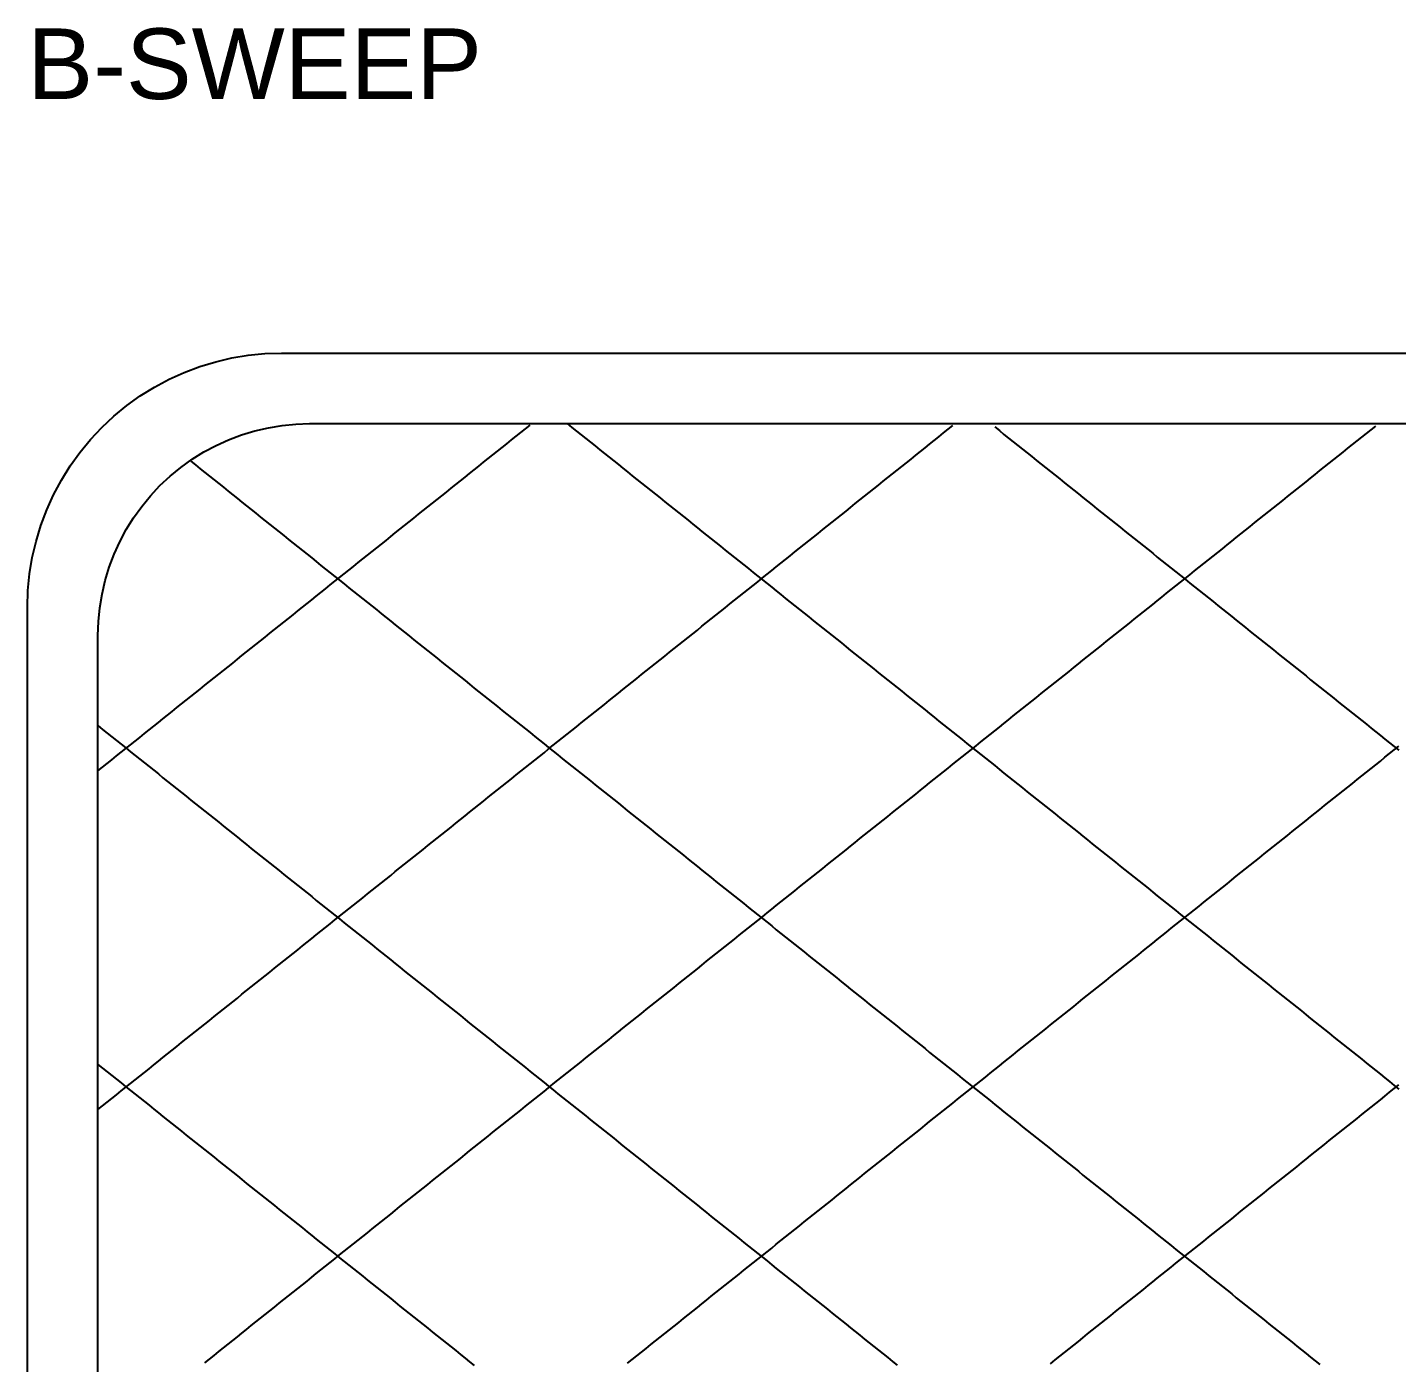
# Model space of a CAD drawing. Header units: millimetres. Extents: x 8 to 772, y 8 to 255.
# Drawn here: x 278 to 375, y 160.5 to 255.1 of the extents above; entities that cross this region are included whole.
import ezdxf

# ---------------------------------------------------------------- set-up
doc = ezdxf.new("R2010")
doc.units = ezdxf.units.MM
doc.layers.add('STUDY_GUIDES', color=7, linetype='Continuous')
doc.styles.get("Standard").update_dxf_attribs({"font": 'arial.ttf'})

msp = doc.modelspace()

# ---------------------------------------------------------------- linework, layer by layer
at = {"layer": 'STUDY_GUIDES'}
for points in [[(278, 26), (278, 214), (278.0385, 215.1773), (278.154, 216.3495), (278.3459, 217.5116), (278.6133, 218.6587), (278.9553, 219.7859), (279.3702, 220.8883), (279.8563, 221.9612), (280.4115, 223), (281.0335, 224.0003), (281.7196, 224.9577), (282.4669, 225.8682), (283.2721, 226.7279), (284.1318, 227.5331), (285.0423, 228.2804), (285.9997, 228.9665), (287, 229.5885), (288.0388, 230.1437), (289.1117, 230.6298), (290.2141, 231.0447), (291.3413, 231.3867), (292.4884, 231.6541), (293.6505, 231.846), (294.8227, 231.9615), (296, 232), (484, 232)], [(283, 28), (283, 212), (283.0321, 212.981), (283.1283, 213.9579), (283.2882, 214.9264), (283.5111, 215.8823), (283.796, 216.8216), (284.1418, 217.7403), (284.5469, 218.6343), (285.0096, 219.5), (285.528, 220.3336), (286.0997, 221.1314), (286.7224, 221.8902), (287.3934, 222.6066), (288.1098, 223.2776), (288.8686, 223.9003), (289.6664, 224.472), (290.5, 224.9904), (291.3657, 225.4531), (292.2597, 225.8582), (293.1784, 226.204), (294.1177, 226.4889), (295.0736, 226.7118), (296.0421, 226.8717), (297.019, 226.9679), (298, 227), (482, 227)], [(283, 202.4), (283.3292, 202.6634), (283.6585, 202.9268), (283.9877, 203.1902), (284.3169, 203.4535), (284.6462, 203.7169), (284.9754, 203.9803), (285.3046, 204.2437), (285.6338, 204.5071), (285.9631, 204.7705), (286.2923, 205.0338), (286.6215, 205.2972), (286.9508, 205.5606), (287.28, 205.824), (287.6092, 206.0874), (287.9385, 206.3508), (288.2677, 206.6142), (288.5969, 206.8775), (288.9262, 207.1409), (289.2554, 207.4043), (289.5846, 207.6677), (289.9138, 207.9311), (290.2431, 208.1945), (290.5723, 208.4578), (290.9015, 208.7212), (291.2308, 208.9846), (291.56, 209.248), (291.8892, 209.5114), (292.2185, 209.7748), (292.5477, 210.0382), (292.8769, 210.3015), (293.2062, 210.5649), (293.5354, 210.8283), (293.8646, 211.0917), (294.1938, 211.3551), (294.5231, 211.6185), (294.8523, 211.8818), (295.1815, 212.1452), (295.5108, 212.4086), (295.84, 212.672), (296.1692, 212.9354), (296.4985, 213.1988), (296.8277, 213.4622), (297.1569, 213.7255), (297.4862, 213.9889), (297.8154, 214.2523), (298.1446, 214.5157), (298.4738, 214.7791), (298.8031, 215.0425), (299.1323, 215.3058), (299.4615, 215.5692), (299.7908, 215.8326), (300.12, 216.096), (300.4492, 216.3594), (300.7785, 216.6228), (301.1077, 216.8862), (301.4369, 217.1495), (301.7662, 217.4129), (302.0954, 217.6763), (302.4246, 217.9397), (302.7538, 218.2031), (303.0831, 218.4665), (303.4123, 218.7298), (303.7415, 218.9932), (304.0708, 219.2566), (304.4, 219.52), (304.7292, 219.7834), (305.0585, 220.0468), (305.3877, 220.3102), (305.7169, 220.5735), (306.0462, 220.8369), (306.3754, 221.1003), (306.7046, 221.3637), (307.0338, 221.6271), (307.3631, 221.8905), (307.6923, 222.1538), (308.0215, 222.4172), (308.3508, 222.6806), (308.68, 222.944), (309.0092, 223.2074), (309.3385, 223.4708), (309.6677, 223.7342), (309.9969, 223.9975), (310.3262, 224.2609), (310.6554, 224.5243), (310.9846, 224.7877), (311.3138, 225.0511), (311.6431, 225.3145), (311.9723, 225.5778), (312.3015, 225.8412), (312.6308, 226.1046), (312.96, 226.368), (313.2892, 226.6314), (313.6185, 226.8948)], [(283, 178.4), (283.3292, 178.6634), (283.6585, 178.9268), (283.9877, 179.1902), (284.3169, 179.4535), (284.6462, 179.7169), (284.9754, 179.9803), (285.3046, 180.2437), (285.6338, 180.5071), (285.9631, 180.7705), (286.2923, 181.0338), (286.6215, 181.2972), (286.9508, 181.5606), (287.28, 181.824), (287.6092, 182.0874), (287.9385, 182.3508), (288.2677, 182.6142), (288.5969, 182.8775), (288.9262, 183.1409), (289.2554, 183.4043), (289.5846, 183.6677), (289.9138, 183.9311), (290.2431, 184.1945), (290.5723, 184.4578), (290.9015, 184.7212), (291.2308, 184.9846), (291.56, 185.248), (291.8892, 185.5114), (292.2185, 185.7748), (292.5477, 186.0382), (292.8769, 186.3015), (293.2062, 186.5649), (293.5354, 186.8283), (293.8646, 187.0917), (294.1938, 187.3551), (294.5231, 187.6185), (294.8523, 187.8818), (295.1815, 188.1452), (295.5108, 188.4086), (295.84, 188.672), (296.1692, 188.9354), (296.4985, 189.1988), (296.8277, 189.4622), (297.1569, 189.7255), (297.4862, 189.9889), (297.8154, 190.2523), (298.1446, 190.5157), (298.4738, 190.7791), (298.8031, 191.0425), (299.1323, 191.3058), (299.4615, 191.5692), (299.7908, 191.8326), (300.12, 192.096), (300.4492, 192.3594), (300.7785, 192.6228), (301.1077, 192.8862), (301.4369, 193.1495), (301.7662, 193.4129), (302.0954, 193.6763), (302.4246, 193.9397), (302.7538, 194.2031), (303.0831, 194.4665), (303.4123, 194.7298), (303.7415, 194.9932), (304.0708, 195.2566), (304.4, 195.52), (304.7292, 195.7834), (305.0585, 196.0468), (305.3877, 196.3102), (305.7169, 196.5735), (306.0462, 196.8369), (306.3754, 197.1003), (306.7046, 197.3637), (307.0338, 197.6271), (307.3631, 197.8905), (307.6923, 198.1538), (308.0215, 198.4172), (308.3508, 198.6806), (308.68, 198.944), (309.0092, 199.2074), (309.3385, 199.4708), (309.6677, 199.7342), (309.9969, 199.9975), (310.3262, 200.2609), (310.6554, 200.5243), (310.9846, 200.7877), (311.3138, 201.0511), (311.6431, 201.3145), (311.9723, 201.5778), (312.3015, 201.8412), (312.6308, 202.1046), (312.96, 202.368), (313.2892, 202.6314), (313.6185, 202.8948), (313.9477, 203.1582), (314.2769, 203.4215), (314.6062, 203.6849), (314.9354, 203.9483), (315.2646, 204.2117), (315.5938, 204.4751), (315.9231, 204.7385), (316.2523, 205.0018), (316.5815, 205.2652), (316.9108, 205.5286), (317.24, 205.792), (317.5692, 206.0554), (317.8985, 206.3188), (318.2277, 206.5822), (318.5569, 206.8455), (318.8862, 207.1089), (319.2154, 207.3723), (319.5446, 207.6357), (319.8738, 207.8991), (320.2031, 208.1625), (320.5323, 208.4258), (320.8615, 208.6892), (321.1908, 208.9526), (321.52, 209.216), (321.8492, 209.4794), (322.1785, 209.7428), (322.5077, 210.0062), (322.8369, 210.2695), (323.1662, 210.5329), (323.4954, 210.7963), (323.8246, 211.0597), (324.1538, 211.3231), (324.4831, 211.5865), (324.8123, 211.8498), (325.1415, 212.1132), (325.4708, 212.3766), (325.8, 212.64), (326.1292, 212.9034), (326.4585, 213.1668), (326.7877, 213.4302), (327.1169, 213.6935), (327.4462, 213.9569), (327.7754, 214.2203), (328.1046, 214.4837), (328.4338, 214.7471), (328.7631, 215.0105), (329.0923, 215.2738), (329.4215, 215.5372), (329.7508, 215.8006), (330.08, 216.064), (330.4092, 216.3274), (330.7385, 216.5908), (331.0677, 216.8542), (331.3969, 217.1175), (331.7262, 217.3809), (332.0554, 217.6443), (332.3846, 217.9077), (332.7138, 218.1711), (333.0431, 218.4345), (333.3723, 218.6978), (333.7015, 218.9612), (334.0308, 219.2246), (334.36, 219.488), (334.6892, 219.7514), (335.0185, 220.0148), (335.3477, 220.2782), (335.6769, 220.5415), (336.0062, 220.8049), (336.3354, 221.0683), (336.6646, 221.3317), (336.9938, 221.5951), (337.3231, 221.8585), (337.6523, 222.1218), (337.9815, 222.3852), (338.3108, 222.6486), (338.64, 222.912), (338.9692, 223.1754), (339.2985, 223.4388), (339.6277, 223.7022), (339.9569, 223.9655), (340.2862, 224.2289), (340.6154, 224.4923), (340.9446, 224.7557), (341.2738, 225.0191), (341.6031, 225.2825), (341.9323, 225.5458), (342.2615, 225.8092), (342.5908, 226.0726), (342.92, 226.336), (343.2492, 226.5994), (343.5785, 226.8628)], [(290.5723, 160.4578), (290.9015, 160.7212), (291.2308, 160.9846), (291.56, 161.248), (291.8892, 161.5114), (292.2185, 161.7748), (292.5477, 162.0382), (292.8769, 162.3015), (293.2062, 162.5649), (293.5354, 162.8283), (293.8646, 163.0917), (294.1938, 163.3551), (294.5231, 163.6185), (294.8523, 163.8818), (295.1815, 164.1452), (295.5108, 164.4086), (295.84, 164.672), (296.1692, 164.9354), (296.4985, 165.1988), (296.8277, 165.4622), (297.1569, 165.7255), (297.4862, 165.9889), (297.8154, 166.2523), (298.1446, 166.5157), (298.4738, 166.7791), (298.8031, 167.0425), (299.1323, 167.3058), (299.4615, 167.5692), (299.7908, 167.8326), (300.12, 168.096), (300.4492, 168.3594), (300.7785, 168.6228), (301.1077, 168.8862), (301.4369, 169.1495), (301.7662, 169.4129), (302.0954, 169.6763), (302.4246, 169.9397), (302.7538, 170.2031), (303.0831, 170.4665), (303.4123, 170.7298), (303.7415, 170.9932), (304.0708, 171.2566), (304.4, 171.52), (304.7292, 171.7834), (305.0585, 172.0468), (305.3877, 172.3102), (305.7169, 172.5735), (306.0462, 172.8369), (306.3754, 173.1003), (306.7046, 173.3637), (307.0338, 173.6271), (307.3631, 173.8905), (307.6923, 174.1538), (308.0215, 174.4172), (308.3508, 174.6806), (308.68, 174.944), (309.0092, 175.2074), (309.3385, 175.4708), (309.6677, 175.7342), (309.9969, 175.9975), (310.3262, 176.2609), (310.6554, 176.5243), (310.9846, 176.7877), (311.3138, 177.0511), (311.6431, 177.3145), (311.9723, 177.5778), (312.3015, 177.8412), (312.6308, 178.1046), (312.96, 178.368), (313.2892, 178.6314), (313.6185, 178.8948), (313.9477, 179.1582), (314.2769, 179.4215), (314.6062, 179.6849), (314.9354, 179.9483), (315.2646, 180.2117), (315.5938, 180.4751), (315.9231, 180.7385), (316.2523, 181.0018), (316.5815, 181.2652), (316.9108, 181.5286), (317.24, 181.792), (317.5692, 182.0554), (317.8985, 182.3188), (318.2277, 182.5822), (318.5569, 182.8455), (318.8862, 183.1089), (319.2154, 183.3723), (319.5446, 183.6357), (319.8738, 183.8991), (320.2031, 184.1625), (320.5323, 184.4258), (320.8615, 184.6892), (321.1908, 184.9526), (321.52, 185.216), (321.8492, 185.4794), (322.1785, 185.7428), (322.5077, 186.0062), (322.8369, 186.2695), (323.1662, 186.5329), (323.4954, 186.7963), (323.8246, 187.0597), (324.1538, 187.3231), (324.4831, 187.5865), (324.8123, 187.8498), (325.1415, 188.1132), (325.4708, 188.3766), (325.8, 188.64), (326.1292, 188.9034), (326.4585, 189.1668), (326.7877, 189.4302), (327.1169, 189.6935), (327.4462, 189.9569), (327.7754, 190.2203), (328.1046, 190.4837), (328.4338, 190.7471), (328.7631, 191.0105), (329.0923, 191.2738), (329.4215, 191.5372), (329.7508, 191.8006), (330.08, 192.064), (330.4092, 192.3274), (330.7385, 192.5908), (331.0677, 192.8542), (331.3969, 193.1175), (331.7262, 193.3809), (332.0554, 193.6443), (332.3846, 193.9077), (332.7138, 194.1711), (333.0431, 194.4345), (333.3723, 194.6978), (333.7015, 194.9612), (334.0308, 195.2246), (334.36, 195.488), (334.6892, 195.7514), (335.0185, 196.0148), (335.3477, 196.2782), (335.6769, 196.5415), (336.0062, 196.8049), (336.3354, 197.0683), (336.6646, 197.3317), (336.9938, 197.5951), (337.3231, 197.8585), (337.6523, 198.1218), (337.9815, 198.3852), (338.3108, 198.6486), (338.64, 198.912), (338.9692, 199.1754), (339.2985, 199.4388), (339.6277, 199.7022), (339.9569, 199.9655), (340.2862, 200.2289), (340.6154, 200.4923), (340.9446, 200.7557), (341.2738, 201.0191), (341.6031, 201.2825), (341.9323, 201.5458), (342.2615, 201.8092), (342.5908, 202.0726), (342.92, 202.336), (343.2492, 202.5994), (343.5785, 202.8628), (343.9077, 203.1262), (344.2369, 203.3895), (344.5662, 203.6529), (344.8954, 203.9163), (345.2246, 204.1797), (345.5538, 204.4431), (345.8831, 204.7065), (346.2123, 204.9698), (346.5415, 205.2332), (346.8708, 205.4966), (347.2, 205.76), (347.5292, 206.0234), (347.8585, 206.2868), (348.1877, 206.5502), (348.5169, 206.8135), (348.8462, 207.0769), (349.1754, 207.3403), (349.5046, 207.6037), (349.8338, 207.8671), (350.1631, 208.1305), (350.4923, 208.3938), (350.8215, 208.6572), (351.1508, 208.9206), (351.48, 209.184), (351.8092, 209.4474), (352.1385, 209.7108), (352.4677, 209.9742), (352.7969, 210.2375), (353.1262, 210.5009), (353.4554, 210.7643), (353.7846, 211.0277), (354.1138, 211.2911), (354.4431, 211.5545), (354.7723, 211.8178), (355.1015, 212.0812), (355.4308, 212.3446), (355.76, 212.608), (356.0892, 212.8714), (356.4185, 213.1348), (356.7477, 213.3982), (357.0769, 213.6615), (357.4062, 213.9249), (357.7354, 214.1883), (358.0646, 214.4517), (358.3938, 214.7151), (358.7231, 214.9785), (359.0523, 215.2418), (359.3815, 215.5052), (359.7108, 215.7686), (360.04, 216.032), (360.3692, 216.2954), (360.6985, 216.5588), (361.0277, 216.8222), (361.3569, 217.0855), (361.6862, 217.3489), (362.0154, 217.6123), (362.3446, 217.8757), (362.6738, 218.1391), (363.0031, 218.4025), (363.3323, 218.6658), (363.6615, 218.9292), (363.9908, 219.1926), (364.32, 219.456), (364.6492, 219.7194), (364.9785, 219.9828), (365.3077, 220.2462), (365.6369, 220.5095), (365.9662, 220.7729), (366.2954, 221.0363), (366.6246, 221.2997), (366.9538, 221.5631), (367.2831, 221.8265), (367.6123, 222.0898), (367.9415, 222.3532), (368.2708, 222.6166), (368.6, 222.88), (368.9292, 223.1434), (369.2585, 223.4068), (369.5877, 223.6702), (369.9169, 223.9335), (370.2462, 224.1969), (370.5754, 224.4603), (370.9046, 224.7237), (371.2338, 224.9871), (371.5631, 225.2505), (371.8923, 225.5138), (372.2215, 225.7772), (372.5508, 226.0406), (372.88, 226.304), (373.2092, 226.5674), (373.5385, 226.8308)], [(316.2523, 226.9982), (316.5815, 226.7348), (316.9108, 226.4714), (317.24, 226.208), (317.5692, 225.9446), (317.8985, 225.6812), (318.2277, 225.4178), (318.5569, 225.1545), (318.8862, 224.8911), (319.2154, 224.6277), (319.5446, 224.3643), (319.8738, 224.1009), (320.2031, 223.8375), (320.5323, 223.5742), (320.8615, 223.3108), (321.1908, 223.0474), (321.52, 222.784), (321.8492, 222.5206), (322.1785, 222.2572), (322.5077, 221.9938), (322.8369, 221.7305), (323.1662, 221.4671), (323.4954, 221.2037), (323.8246, 220.9403), (324.1538, 220.6769), (324.4831, 220.4135), (324.8123, 220.1502), (325.1415, 219.8868), (325.4708, 219.6234), (325.8, 219.36), (326.1292, 219.0966), (326.4585, 218.8332), (326.7877, 218.5698), (327.1169, 218.3065), (327.4462, 218.0431), (327.7754, 217.7797), (328.1046, 217.5163), (328.4338, 217.2529), (328.7631, 216.9895), (329.0923, 216.7262), (329.4215, 216.4628), (329.7508, 216.1994), (330.08, 215.936), (330.4092, 215.6726), (330.7385, 215.4092), (331.0677, 215.1458), (331.3969, 214.8825), (331.7262, 214.6191), (332.0554, 214.3557), (332.3846, 214.0923), (332.7138, 213.8289), (333.0431, 213.5655), (333.3723, 213.3022), (333.7015, 213.0388), (334.0308, 212.7754), (334.36, 212.512), (334.6892, 212.2486), (335.0185, 211.9852), (335.3477, 211.7218), (335.6769, 211.4585), (336.0062, 211.1951), (336.3354, 210.9317), (336.6646, 210.6683), (336.9938, 210.4049), (337.3231, 210.1415), (337.6523, 209.8782), (337.9815, 209.6148), (338.3108, 209.3514), (338.64, 209.088), (338.9692, 208.8246), (339.2985, 208.5612), (339.6277, 208.2978), (339.9569, 208.0345), (340.2862, 207.7711), (340.6154, 207.5077), (340.9446, 207.2443), (341.2738, 206.9809), (341.6031, 206.7175), (341.9323, 206.4542), (342.2615, 206.1908), (342.5908, 205.9274), (342.92, 205.664), (343.2492, 205.4006), (343.5785, 205.1372), (343.9077, 204.8738), (344.2369, 204.6105), (344.5662, 204.3471), (344.8954, 204.0837), (345.2246, 203.8203), (345.5538, 203.5569), (345.8831, 203.2935), (346.2123, 203.0302), (346.5415, 202.7668), (346.8708, 202.5034), (347.2, 202.24), (347.5292, 201.9766), (347.8585, 201.7132), (348.1877, 201.4498), (348.5169, 201.1865), (348.8462, 200.9231), (349.1754, 200.6597), (349.5046, 200.3963), (349.8338, 200.1329), (350.1631, 199.8695), (350.4923, 199.6062), (350.8215, 199.3428), (351.1508, 199.0794), (351.48, 198.816), (351.8092, 198.5526), (352.1385, 198.2892), (352.4677, 198.0258), (352.7969, 197.7625), (353.1262, 197.4991), (353.4554, 197.2357), (353.7846, 196.9723), (354.1138, 196.7089), (354.4431, 196.4455), (354.7723, 196.1822), (355.1015, 195.9188), (355.4308, 195.6554), (355.76, 195.392), (356.0892, 195.1286), (356.4185, 194.8652), (356.7477, 194.6018), (357.0769, 194.3385), (357.4062, 194.0751), (357.7354, 193.8117), (358.0646, 193.5483), (358.3938, 193.2849), (358.7231, 193.0215), (359.0523, 192.7582), (359.3815, 192.4948), (359.7108, 192.2314), (360.04, 191.968), (360.3692, 191.7046), (360.6985, 191.4412), (361.0277, 191.1778), (361.3569, 190.9145), (361.6862, 190.6511), (362.0154, 190.3877), (362.3446, 190.1243), (362.6738, 189.8609), (363.0031, 189.5975), (363.3323, 189.3342), (363.6615, 189.0708), (363.9908, 188.8074), (364.32, 188.544), (364.6492, 188.2806), (364.9785, 188.0172), (365.3077, 187.7538), (365.6369, 187.4905), (365.9662, 187.2271), (366.2954, 186.9637), (366.6246, 186.7003), (366.9538, 186.4369), (367.2831, 186.1735), (367.6123, 185.9102), (367.9415, 185.6468), (368.2708, 185.3834), (368.6, 185.12), (368.9292, 184.8566), (369.2585, 184.5932), (369.5877, 184.3298), (369.9169, 184.0665), (370.2462, 183.8031), (370.5754, 183.5397), (370.9046, 183.2763), (371.2338, 183.0129), (371.5631, 182.7495), (371.8923, 182.4862), (372.2215, 182.2228), (372.5508, 181.9594), (372.88, 181.696), (373.2092, 181.4326), (373.5385, 181.1692), (373.8677, 180.9058), (374.1969, 180.6425), (374.5262, 180.3791), (374.8554, 180.1157), (375.1846, 179.8523)], [(346.5415, 226.7668), (346.8708, 226.5034), (347.2, 226.24), (347.5292, 225.9766), (347.8585, 225.7132), (348.1877, 225.4498), (348.5169, 225.1865), (348.8462, 224.9231), (349.1754, 224.6597), (349.5046, 224.3963), (349.8338, 224.1329), (350.1631, 223.8695), (350.4923, 223.6062), (350.8215, 223.3428), (351.1508, 223.0794), (351.48, 222.816), (351.8092, 222.5526), (352.1385, 222.2892), (352.4677, 222.0258), (352.7969, 221.7625), (353.1262, 221.4991), (353.4554, 221.2357), (353.7846, 220.9723), (354.1138, 220.7089), (354.4431, 220.4455), (354.7723, 220.1822), (355.1015, 219.9188), (355.4308, 219.6554), (355.76, 219.392), (356.0892, 219.1286), (356.4185, 218.8652), (356.7477, 218.6018), (357.0769, 218.3385), (357.4062, 218.0751), (357.7354, 217.8117), (358.0646, 217.5483), (358.3938, 217.2849), (358.7231, 217.0215), (359.0523, 216.7582), (359.3815, 216.4948), (359.7108, 216.2314), (360.04, 215.968), (360.3692, 215.7046), (360.6985, 215.4412), (361.0277, 215.1778), (361.3569, 214.9145), (361.6862, 214.6511), (362.0154, 214.3877), (362.3446, 214.1243), (362.6738, 213.8609), (363.0031, 213.5975), (363.3323, 213.3342), (363.6615, 213.0708), (363.9908, 212.8074), (364.32, 212.544), (364.6492, 212.2806), (364.9785, 212.0172), (365.3077, 211.7538), (365.6369, 211.4905), (365.9662, 211.2271), (366.2954, 210.9637), (366.6246, 210.7003), (366.9538, 210.4369), (367.2831, 210.1735), (367.6123, 209.9102), (367.9415, 209.6468), (368.2708, 209.3834), (368.6, 209.12), (368.9292, 208.8566), (369.2585, 208.5932), (369.5877, 208.3298), (369.9169, 208.0665), (370.2462, 207.8031), (370.5754, 207.5397), (370.9046, 207.2763), (371.2338, 207.0129), (371.5631, 206.7495), (371.8923, 206.4862), (372.2215, 206.2228), (372.5508, 205.9594), (372.88, 205.696), (373.2092, 205.4326), (373.5385, 205.1692), (373.8677, 204.9058), (374.1969, 204.6425), (374.5262, 204.3791), (374.8554, 204.1157), (375.1846, 203.8523)], [(289.5846, 224.3323), (289.9138, 224.0689), (290.2431, 223.8055), (290.5723, 223.5422), (290.9015, 223.2788), (291.2308, 223.0154), (291.56, 222.752), (291.8892, 222.4886), (292.2185, 222.2252), (292.5477, 221.9618), (292.8769, 221.6985), (293.2062, 221.4351), (293.5354, 221.1717), (293.8646, 220.9083), (294.1938, 220.6449), (294.5231, 220.3815), (294.8523, 220.1182), (295.1815, 219.8548), (295.5108, 219.5914), (295.84, 219.328), (296.1692, 219.0646), (296.4985, 218.8012), (296.8277, 218.5378), (297.1569, 218.2745), (297.4862, 218.0111), (297.8154, 217.7477), (298.1446, 217.4843), (298.4738, 217.2209), (298.8031, 216.9575), (299.1323, 216.6942), (299.4615, 216.4308), (299.7908, 216.1674), (300.12, 215.904), (300.4492, 215.6406), (300.7785, 215.3772), (301.1077, 215.1138), (301.4369, 214.8505), (301.7662, 214.5871), (302.0954, 214.3237), (302.4246, 214.0603), (302.7538, 213.7969), (303.0831, 213.5335), (303.4123, 213.2702), (303.7415, 213.0068), (304.0708, 212.7434), (304.4, 212.48), (304.7292, 212.2166), (305.0585, 211.9532), (305.3877, 211.6898), (305.7169, 211.4265), (306.0462, 211.1631), (306.3754, 210.8997), (306.7046, 210.6363), (307.0338, 210.3729), (307.3631, 210.1095), (307.6923, 209.8462), (308.0215, 209.5828), (308.3508, 209.3194), (308.68, 209.056), (309.0092, 208.7926), (309.3385, 208.5292), (309.6677, 208.2658), (309.9969, 208.0025), (310.3262, 207.7391), (310.6554, 207.4757), (310.9846, 207.2123), (311.3138, 206.9489), (311.6431, 206.6855), (311.9723, 206.4222), (312.3015, 206.1588), (312.6308, 205.8954), (312.96, 205.632), (313.2892, 205.3686), (313.6185, 205.1052), (313.9477, 204.8418), (314.2769, 204.5785), (314.6062, 204.3151), (314.9354, 204.0517), (315.2646, 203.7883), (315.5938, 203.5249), (315.9231, 203.2615), (316.2523, 202.9982), (316.5815, 202.7348), (316.9108, 202.4714), (317.24, 202.208), (317.5692, 201.9446), (317.8985, 201.6812), (318.2277, 201.4178), (318.5569, 201.1545), (318.8862, 200.8911), (319.2154, 200.6277), (319.5446, 200.3643), (319.8738, 200.1009), (320.2031, 199.8375), (320.5323, 199.5742), (320.8615, 199.3108), (321.1908, 199.0474), (321.52, 198.784), (321.8492, 198.5206), (322.1785, 198.2572), (322.5077, 197.9938), (322.8369, 197.7305), (323.1662, 197.4671), (323.4954, 197.2037), (323.8246, 196.9403), (324.1538, 196.6769), (324.4831, 196.4135), (324.8123, 196.1502), (325.1415, 195.8868), (325.4708, 195.6234), (325.8, 195.36), (326.1292, 195.0966), (326.4585, 194.8332), (326.7877, 194.5698), (327.1169, 194.3065), (327.4462, 194.0431), (327.7754, 193.7797), (328.1046, 193.5163), (328.4338, 193.2529), (328.7631, 192.9895), (329.0923, 192.7262), (329.4215, 192.4628), (329.7508, 192.1994), (330.08, 191.936), (330.4092, 191.6726), (330.7385, 191.4092), (331.0677, 191.1458), (331.3969, 190.8825), (331.7262, 190.6191), (332.0554, 190.3557), (332.3846, 190.0923), (332.7138, 189.8289), (333.0431, 189.5655), (333.3723, 189.3022), (333.7015, 189.0388), (334.0308, 188.7754), (334.36, 188.512), (334.6892, 188.2486), (335.0185, 187.9852), (335.3477, 187.7218), (335.6769, 187.4585), (336.0062, 187.1951), (336.3354, 186.9317), (336.6646, 186.6683), (336.9938, 186.4049), (337.3231, 186.1415), (337.6523, 185.8782), (337.9815, 185.6148), (338.3108, 185.3514), (338.64, 185.088), (338.9692, 184.8246), (339.2985, 184.5612), (339.6277, 184.2978), (339.9569, 184.0345), (340.2862, 183.7711), (340.6154, 183.5077), (340.9446, 183.2443), (341.2738, 182.9809), (341.6031, 182.7175), (341.9323, 182.4542), (342.2615, 182.1908), (342.5908, 181.9274), (342.92, 181.664), (343.2492, 181.4006), (343.5785, 181.1372), (343.9077, 180.8738), (344.2369, 180.6105), (344.5662, 180.3471), (344.8954, 180.0837), (345.2246, 179.8203), (345.5538, 179.5569), (345.8831, 179.2935), (346.2123, 179.0302), (346.5415, 178.7668), (346.8708, 178.5034), (347.2, 178.24), (347.5292, 177.9766), (347.8585, 177.7132), (348.1877, 177.4498), (348.5169, 177.1865), (348.8462, 176.9231), (349.1754, 176.6597), (349.5046, 176.3963), (349.8338, 176.1329), (350.1631, 175.8695), (350.4923, 175.6062), (350.8215, 175.3428), (351.1508, 175.0794), (351.48, 174.816), (351.8092, 174.5526), (352.1385, 174.2892), (352.4677, 174.0258), (352.7969, 173.7625), (353.1262, 173.4991), (353.4554, 173.2357), (353.7846, 172.9723), (354.1138, 172.7089), (354.4431, 172.4455), (354.7723, 172.1822), (355.1015, 171.9188), (355.4308, 171.6554), (355.76, 171.392), (356.0892, 171.1286), (356.4185, 170.8652), (356.7477, 170.6018), (357.0769, 170.3385), (357.4062, 170.0751), (357.7354, 169.8117), (358.0646, 169.5483), (358.3938, 169.2849), (358.7231, 169.0215), (359.0523, 168.7582), (359.3815, 168.4948), (359.7108, 168.2314), (360.04, 167.968), (360.3692, 167.7046), (360.6985, 167.4412), (361.0277, 167.1778), (361.3569, 166.9145), (361.6862, 166.6511), (362.0154, 166.3877), (362.3446, 166.1243), (362.6738, 165.8609), (363.0031, 165.5975), (363.3323, 165.3342), (363.6615, 165.0708), (363.9908, 164.8074), (364.32, 164.544), (364.6492, 164.2806), (364.9785, 164.0172), (365.3077, 163.7538), (365.6369, 163.4905), (365.9662, 163.2271), (366.2954, 162.9637), (366.6246, 162.7003), (366.9538, 162.4369), (367.2831, 162.1735), (367.6123, 161.9102), (367.9415, 161.6468), (368.2708, 161.3834), (368.6, 161.12), (368.9292, 160.8566), (369.2585, 160.5932), (369.5877, 160.3298)], [(283, 205.6), (283.3292, 205.3366), (283.6585, 205.0732), (283.9877, 204.8098), (284.3169, 204.5465), (284.6462, 204.2831), (284.9754, 204.0197), (285.3046, 203.7563), (285.6338, 203.4929), (285.9631, 203.2295), (286.2923, 202.9662), (286.6215, 202.7028), (286.9508, 202.4394), (287.28, 202.176), (287.6092, 201.9126), (287.9385, 201.6492), (288.2677, 201.3858), (288.5969, 201.1225), (288.9262, 200.8591), (289.2554, 200.5957), (289.5846, 200.3323), (289.9138, 200.0689), (290.2431, 199.8055), (290.5723, 199.5422), (290.9015, 199.2788), (291.2308, 199.0154), (291.56, 198.752), (291.8892, 198.4886), (292.2185, 198.2252), (292.5477, 197.9618), (292.8769, 197.6985), (293.2062, 197.4351), (293.5354, 197.1717), (293.8646, 196.9083), (294.1938, 196.6449), (294.5231, 196.3815), (294.8523, 196.1182), (295.1815, 195.8548), (295.5108, 195.5914), (295.84, 195.328), (296.1692, 195.0646), (296.4985, 194.8012), (296.8277, 194.5378), (297.1569, 194.2745), (297.4862, 194.0111), (297.8154, 193.7477), (298.1446, 193.4843), (298.4738, 193.2209), (298.8031, 192.9575), (299.1323, 192.6942), (299.4615, 192.4308), (299.7908, 192.1674), (300.12, 191.904), (300.4492, 191.6406), (300.7785, 191.3772), (301.1077, 191.1138), (301.4369, 190.8505), (301.7662, 190.5871), (302.0954, 190.3237), (302.4246, 190.0603), (302.7538, 189.7969), (303.0831, 189.5335), (303.4123, 189.2702), (303.7415, 189.0068), (304.0708, 188.7434), (304.4, 188.48), (304.7292, 188.2166), (305.0585, 187.9532), (305.3877, 187.6898), (305.7169, 187.4265), (306.0462, 187.1631), (306.3754, 186.8997), (306.7046, 186.6363), (307.0338, 186.3729), (307.3631, 186.1095), (307.6923, 185.8462), (308.0215, 185.5828), (308.3508, 185.3194), (308.68, 185.056), (309.0092, 184.7926), (309.3385, 184.5292), (309.6677, 184.2658), (309.9969, 184.0025), (310.3262, 183.7391), (310.6554, 183.4757), (310.9846, 183.2123), (311.3138, 182.9489), (311.6431, 182.6855), (311.9723, 182.4222), (312.3015, 182.1588), (312.6308, 181.8954), (312.96, 181.632), (313.2892, 181.3686), (313.6185, 181.1052), (313.9477, 180.8418), (314.2769, 180.5785), (314.6062, 180.3151), (314.9354, 180.0517), (315.2646, 179.7883), (315.5938, 179.5249), (315.9231, 179.2615), (316.2523, 178.9982), (316.5815, 178.7348), (316.9108, 178.4714), (317.24, 178.208), (317.5692, 177.9446), (317.8985, 177.6812), (318.2277, 177.4178), (318.5569, 177.1545), (318.8862, 176.8911), (319.2154, 176.6277), (319.5446, 176.3643), (319.8738, 176.1009), (320.2031, 175.8375), (320.5323, 175.5742), (320.8615, 175.3108), (321.1908, 175.0474), (321.52, 174.784), (321.8492, 174.5206), (322.1785, 174.2572), (322.5077, 173.9938), (322.8369, 173.7305), (323.1662, 173.4671), (323.4954, 173.2037), (323.8246, 172.9403), (324.1538, 172.6769), (324.4831, 172.4135), (324.8123, 172.1502), (325.1415, 171.8868), (325.4708, 171.6234), (325.8, 171.36), (326.1292, 171.0966), (326.4585, 170.8332), (326.7877, 170.5698), (327.1169, 170.3065), (327.4462, 170.0431), (327.7754, 169.7797), (328.1046, 169.5163), (328.4338, 169.2529), (328.7631, 168.9895), (329.0923, 168.7262), (329.4215, 168.4628), (329.7508, 168.1994), (330.08, 167.936), (330.4092, 167.6726), (330.7385, 167.4092), (331.0677, 167.1458), (331.3969, 166.8825), (331.7262, 166.6191), (332.0554, 166.3557), (332.3846, 166.0923), (332.7138, 165.8289), (333.0431, 165.5655), (333.3723, 165.3022), (333.7015, 165.0388), (334.0308, 164.7754), (334.36, 164.512), (334.6892, 164.2486), (335.0185, 163.9852), (335.3477, 163.7218), (335.6769, 163.4585), (336.0062, 163.1951), (336.3354, 162.9317), (336.6646, 162.6683), (336.9938, 162.4049), (337.3231, 162.1415), (337.6523, 161.8782), (337.9815, 161.6148), (338.3108, 161.3514), (338.64, 161.088), (338.9692, 160.8246), (339.2985, 160.5612), (339.6277, 160.2978)], [(320.5323, 160.4258), (320.8615, 160.6892), (321.1908, 160.9526), (321.52, 161.216), (321.8492, 161.4794), (322.1785, 161.7428), (322.5077, 162.0062), (322.8369, 162.2695), (323.1662, 162.5329), (323.4954, 162.7963), (323.8246, 163.0597), (324.1538, 163.3231), (324.4831, 163.5865), (324.8123, 163.8498), (325.1415, 164.1132), (325.4708, 164.3766), (325.8, 164.64), (326.1292, 164.9034), (326.4585, 165.1668), (326.7877, 165.4302), (327.1169, 165.6935), (327.4462, 165.9569), (327.7754, 166.2203), (328.1046, 166.4837), (328.4338, 166.7471), (328.7631, 167.0105), (329.0923, 167.2738), (329.4215, 167.5372), (329.7508, 167.8006), (330.08, 168.064), (330.4092, 168.3274), (330.7385, 168.5908), (331.0677, 168.8542), (331.3969, 169.1175), (331.7262, 169.3809), (332.0554, 169.6443), (332.3846, 169.9077), (332.7138, 170.1711), (333.0431, 170.4345), (333.3723, 170.6978), (333.7015, 170.9612), (334.0308, 171.2246), (334.36, 171.488), (334.6892, 171.7514), (335.0185, 172.0148), (335.3477, 172.2782), (335.6769, 172.5415), (336.0062, 172.8049), (336.3354, 173.0683), (336.6646, 173.3317), (336.9938, 173.5951), (337.3231, 173.8585), (337.6523, 174.1218), (337.9815, 174.3852), (338.3108, 174.6486), (338.64, 174.912), (338.9692, 175.1754), (339.2985, 175.4388), (339.6277, 175.7022), (339.9569, 175.9655), (340.2862, 176.2289), (340.6154, 176.4923), (340.9446, 176.7557), (341.2738, 177.0191), (341.6031, 177.2825), (341.9323, 177.5458), (342.2615, 177.8092), (342.5908, 178.0726), (342.92, 178.336), (343.2492, 178.5994), (343.5785, 178.8628), (343.9077, 179.1262), (344.2369, 179.3895), (344.5662, 179.6529), (344.8954, 179.9163), (345.2246, 180.1797), (345.5538, 180.4431), (345.8831, 180.7065), (346.2123, 180.9698), (346.5415, 181.2332), (346.8708, 181.4966), (347.2, 181.76), (347.5292, 182.0234), (347.8585, 182.2868), (348.1877, 182.5502), (348.5169, 182.8135), (348.8462, 183.0769), (349.1754, 183.3403), (349.5046, 183.6037), (349.8338, 183.8671), (350.1631, 184.1305), (350.4923, 184.3938), (350.8215, 184.6572), (351.1508, 184.9206), (351.48, 185.184), (351.8092, 185.4474), (352.1385, 185.7108), (352.4677, 185.9742), (352.7969, 186.2375), (353.1262, 186.5009), (353.4554, 186.7643), (353.7846, 187.0277), (354.1138, 187.2911), (354.4431, 187.5545), (354.7723, 187.8178), (355.1015, 188.0812), (355.4308, 188.3446), (355.76, 188.608), (356.0892, 188.8714), (356.4185, 189.1348), (356.7477, 189.3982), (357.0769, 189.6615), (357.4062, 189.9249), (357.7354, 190.1883), (358.0646, 190.4517), (358.3938, 190.7151), (358.7231, 190.9785), (359.0523, 191.2418), (359.3815, 191.5052), (359.7108, 191.7686), (360.04, 192.032), (360.3692, 192.2954), (360.6985, 192.5588), (361.0277, 192.8222), (361.3569, 193.0855), (361.6862, 193.3489), (362.0154, 193.6123), (362.3446, 193.8757), (362.6738, 194.1391), (363.0031, 194.4025), (363.3323, 194.6658), (363.6615, 194.9292), (363.9908, 195.1926), (364.32, 195.456), (364.6492, 195.7194), (364.9785, 195.9828), (365.3077, 196.2462), (365.6369, 196.5095), (365.9662, 196.7729), (366.2954, 197.0363), (366.6246, 197.2997), (366.9538, 197.5631), (367.2831, 197.8265), (367.6123, 198.0898), (367.9415, 198.3532), (368.2708, 198.6166), (368.6, 198.88), (368.9292, 199.1434), (369.2585, 199.4068), (369.5877, 199.6702), (369.9169, 199.9335), (370.2462, 200.1969), (370.5754, 200.4603), (370.9046, 200.7237), (371.2338, 200.9871), (371.5631, 201.2505), (371.8923, 201.5138), (372.2215, 201.7772), (372.5508, 202.0406), (372.88, 202.304), (373.2092, 202.5674), (373.5385, 202.8308), (373.8677, 203.0942), (374.1969, 203.3575), (374.5262, 203.6209), (374.8554, 203.8843), (375.1846, 204.1477)], [(283, 181.6), (283.3292, 181.3366), (283.6585, 181.0732), (283.9877, 180.8098), (284.3169, 180.5465), (284.6462, 180.2831), (284.9754, 180.0197), (285.3046, 179.7563), (285.6338, 179.4929), (285.9631, 179.2295), (286.2923, 178.9662), (286.6215, 178.7028), (286.9508, 178.4394), (287.28, 178.176), (287.6092, 177.9126), (287.9385, 177.6492), (288.2677, 177.3858), (288.5969, 177.1225), (288.9262, 176.8591), (289.2554, 176.5957), (289.5846, 176.3323), (289.9138, 176.0689), (290.2431, 175.8055), (290.5723, 175.5422), (290.9015, 175.2788), (291.2308, 175.0154), (291.56, 174.752), (291.8892, 174.4886), (292.2185, 174.2252), (292.5477, 173.9618), (292.8769, 173.6985), (293.2062, 173.4351), (293.5354, 173.1717), (293.8646, 172.9083), (294.1938, 172.6449), (294.5231, 172.3815), (294.8523, 172.1182), (295.1815, 171.8548), (295.5108, 171.5914), (295.84, 171.328), (296.1692, 171.0646), (296.4985, 170.8012), (296.8277, 170.5378), (297.1569, 170.2745), (297.4862, 170.0111), (297.8154, 169.7477), (298.1446, 169.4843), (298.4738, 169.2209), (298.8031, 168.9575), (299.1323, 168.6942), (299.4615, 168.4308), (299.7908, 168.1674), (300.12, 167.904), (300.4492, 167.6406), (300.7785, 167.3772), (301.1077, 167.1138), (301.4369, 166.8505), (301.7662, 166.5871), (302.0954, 166.3237), (302.4246, 166.0603), (302.7538, 165.7969), (303.0831, 165.5335), (303.4123, 165.2702), (303.7415, 165.0068), (304.0708, 164.7434), (304.4, 164.48), (304.7292, 164.2166), (305.0585, 163.9532), (305.3877, 163.6898), (305.7169, 163.4265), (306.0462, 163.1631), (306.3754, 162.8997), (306.7046, 162.6363), (307.0338, 162.3729), (307.3631, 162.1095), (307.6923, 161.8462), (308.0215, 161.5828), (308.3508, 161.3194), (308.68, 161.056), (309.0092, 160.7926), (309.3385, 160.5292), (309.6677, 160.2658)], [(350.4923, 160.3938), (350.8215, 160.6572), (351.1508, 160.9206), (351.48, 161.184), (351.8092, 161.4474), (352.1385, 161.7108), (352.4677, 161.9742), (352.7969, 162.2375), (353.1262, 162.5009), (353.4554, 162.7643), (353.7846, 163.0277), (354.1138, 163.2911), (354.4431, 163.5545), (354.7723, 163.8178), (355.1015, 164.0812), (355.4308, 164.3446), (355.76, 164.608), (356.0892, 164.8714), (356.4185, 165.1348), (356.7477, 165.3982), (357.0769, 165.6615), (357.4062, 165.9249), (357.7354, 166.1883), (358.0646, 166.4517), (358.3938, 166.7151), (358.7231, 166.9785), (359.0523, 167.2418), (359.3815, 167.5052), (359.7108, 167.7686), (360.04, 168.032), (360.3692, 168.2954), (360.6985, 168.5588), (361.0277, 168.8222), (361.3569, 169.0855), (361.6862, 169.3489), (362.0154, 169.6123), (362.3446, 169.8757), (362.6738, 170.1391), (363.0031, 170.4025), (363.3323, 170.6658), (363.6615, 170.9292), (363.9908, 171.1926), (364.32, 171.456), (364.6492, 171.7194), (364.9785, 171.9828), (365.3077, 172.2462), (365.6369, 172.5095), (365.9662, 172.7729), (366.2954, 173.0363), (366.6246, 173.2997), (366.9538, 173.5631), (367.2831, 173.8265), (367.6123, 174.0898), (367.9415, 174.3532), (368.2708, 174.6166), (368.6, 174.88), (368.9292, 175.1434), (369.2585, 175.4068), (369.5877, 175.6702), (369.9169, 175.9335), (370.2462, 176.1969), (370.5754, 176.4603), (370.9046, 176.7237), (371.2338, 176.9871), (371.5631, 177.2505), (371.8923, 177.5138), (372.2215, 177.7772), (372.5508, 178.0406), (372.88, 178.304), (373.2092, 178.5674), (373.5385, 178.8308), (373.8677, 179.0942), (374.1969, 179.3575), (374.5262, 179.6209), (374.8554, 179.8843), (375.1846, 180.1477)]]:
    msp.add_lwpolyline(points, dxfattribs=at)

# ---------------------------------------------------------------- texts
msp.add_text('B-SWEEP', height=5).set_placement((278, 250))

doc.saveas('drawing.dxf')
